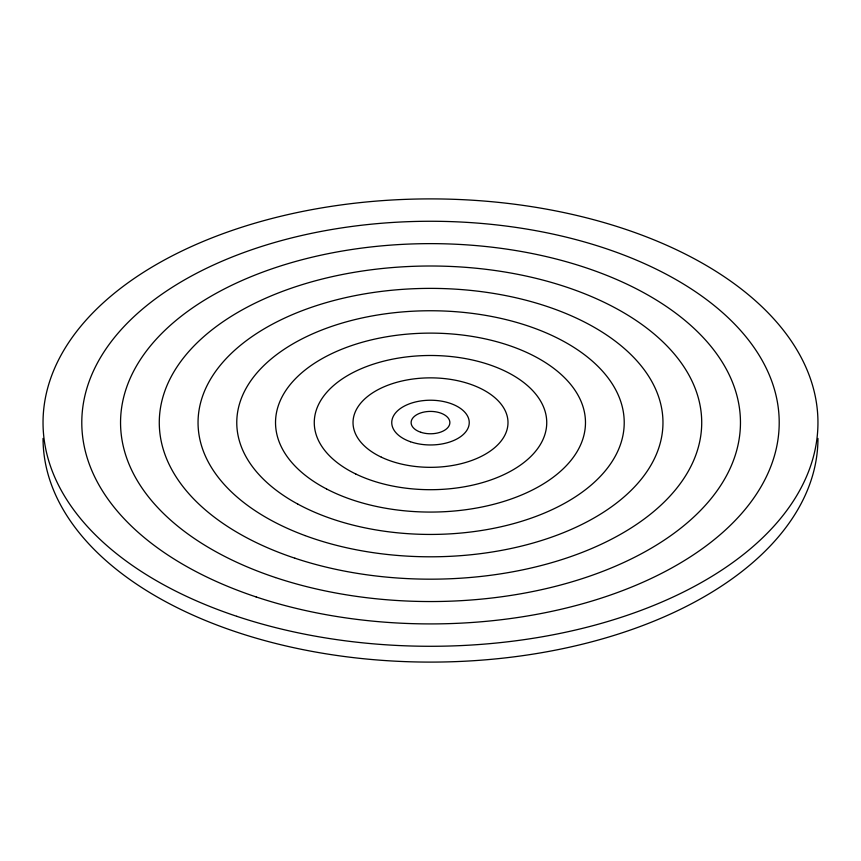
<?xml version="1.0" encoding="UTF-8"?>
<svg xmlns="http://www.w3.org/2000/svg" width="861" height="861" viewBox="0 0 861 861"><rect width="100%" height="100%" fill="white"/><g stroke="black" fill="none" stroke-linecap="round" stroke-linejoin="round"><path stroke-width="1.29" d="M817.95 438.41A387.45 223.688 0 0 1 430.5 662.098A387.45 223.688 0 0 1 43.05 438.41M420.814 432.276A19.372 11.182 0 0 0 449.872 422.59A19.372 11.182 0 0 0 420.814 412.903A19.372 11.182 0 0 0 420.814 432.276M381.38 457.191A77.49 44.74 0 0 0 506.968 429.854A77.49 44.74 0 0 0 403.163 380.734A77.49 44.74 0 0 0 381.38 457.191M410.428 441.725A38.745 22.364 0 0 0 469.234 423.063A38.745 22.364 0 0 0 411.838 402.991A38.745 22.364 0 0 0 410.428 441.725M355.776 473.991A116.235 67.104 0 0 0 544.97 434.256A116.235 67.104 0 0 0 390.765 359.532A116.235 67.104 0 0 0 355.776 473.991M304.998 535.564A232.47 134.219 0 0 0 662.712 428.853A232.47 134.219 0 0 0 323.79 303.352A232.47 134.219 0 0 0 304.998 535.564M297.745 504.051A193.725 111.844 0 0 0 619.059 448.237A193.725 111.844 0 0 0 374.686 315.492A193.725 111.844 0 0 0 297.745 504.051M326.556 488.962A154.98 89.479 0 0 0 582.025 441.381A154.98 89.479 0 0 0 382.93 337.437A154.98 89.479 0 0 0 326.556 488.962M294.892 558.197A271.215 156.584 0 0 0 701.715 422.59A271.215 156.584 0 0 0 294.892 286.982A271.215 156.584 0 0 0 294.892 558.197M275.52 577.57A309.96 178.959 0 0 0 740.46 422.59A309.96 178.959 0 0 0 275.52 267.61A309.96 178.959 0 0 0 275.52 577.57M256.147 596.942A348.705 201.323 0 0 0 779.205 422.59A348.705 201.323 0 0 0 256.147 248.237A348.705 201.323 0 0 0 256.147 596.942M236.775 616.315A387.45 223.688 0 0 0 817.95 422.59A387.45 223.688 0 0 0 236.775 228.865A387.45 223.688 0 0 0 236.775 616.315"/></g></svg>
